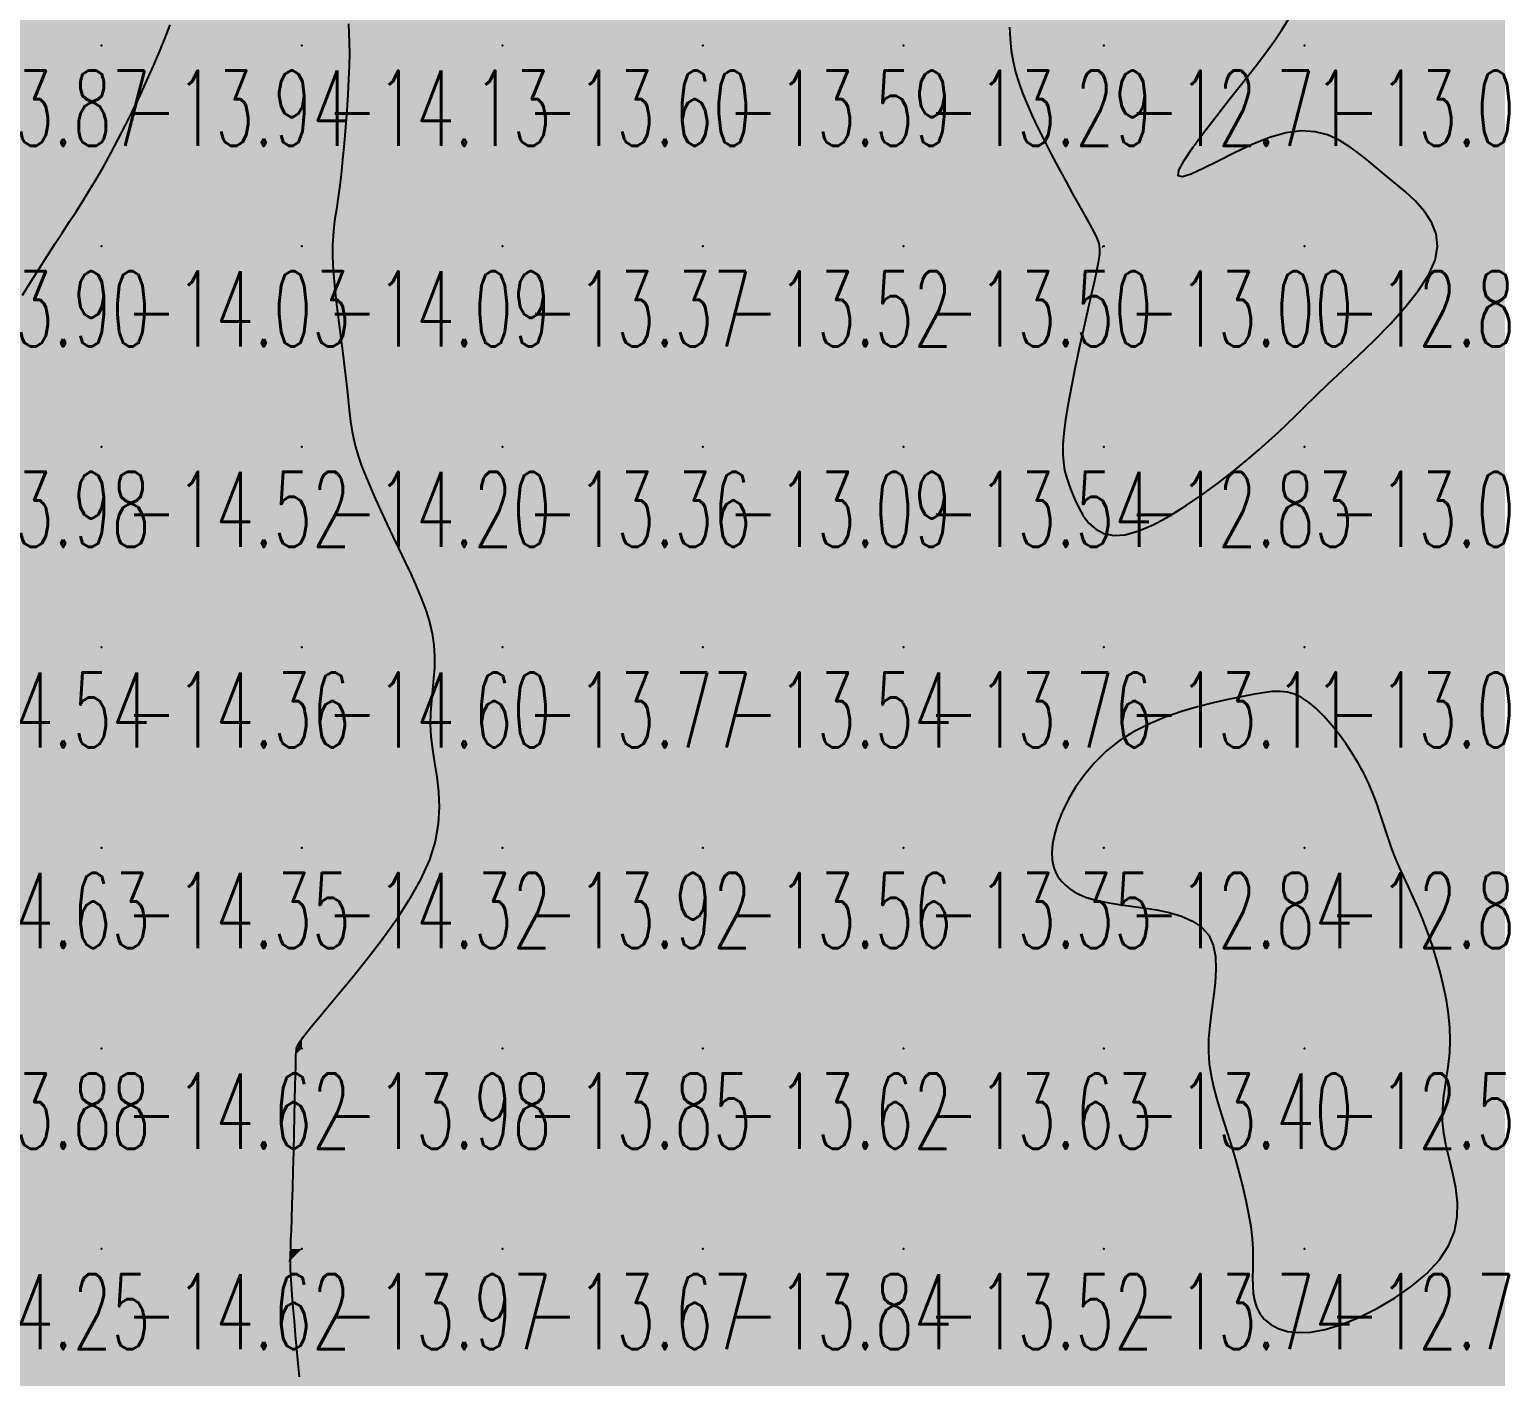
# Model space of a CAD drawing. Header units: millimetres. Extents: x 88261 to 90953, y 390274 to 392322.
# Drawn here: x 89586.7 to 89660.1, y 391680.9 to 391748 of the extents above; entities that cross this region are included whole.
import ezdxf
from ezdxf.enums import TextEntityAlignment as Align

# ---------------------------------------------------------------- set-up
doc = ezdxf.new("R2010")
doc.units = ezdxf.units.MM
doc.header["$LTSCALE"] = 25
for name, color, linetype in [('CN_03_00', 7, 'Continuous'), ('COTEAlt', 7, 'Continuous'), ('TN_COLORIAGE', 7, 'Continuous')]:
    doc.layers.add(name, color=color, linetype=linetype)
doc.styles.add('Simplex 1.0', font='Simplex.shx', dxfattribs={"width": 0.99, "height": 2.5})
doc.styles.get("Standard").update_dxf_attribs({"font": 'times.ttf'})

# ---------------------------------------------------------------- blocks, each defined once
blk = doc.blocks.new('COTE')
at = {"color": 0}
blk.add_point((0, 0), dxfattribs=at)
at = {"layer": 'COTEAlt'}
blk.add_attdef('ALT', text='', height=3.75, dxfattribs=at).set_placement((1.25, -1.25), align=Align.TOP_LEFT)

msp = doc.modelspace()

# ---------------------------------------------------------------- linework, layer by layer
at = {"layer": 'CN_03_00', "flags": 128}
for points, elevation in [([(89586.311, 391734.801), (89586.743, 391735.486), (89587.162, 391736.148), (89587.563, 391736.778), (89587.944, 391737.367), (89588.309, 391737.925), (89588.661, 391738.462), (89589.004, 391738.989), (89589.343, 391739.519), (89589.68, 391740.061), (89590.021, 391740.629), (89590.37, 391741.232), (89590.728, 391741.879), (89591.092, 391742.564), (89591.459, 391743.277), (89591.823, 391744.008), (89592.178, 391744.749), (89592.522, 391745.49), (89592.848, 391746.221), (89593.152, 391746.932), (89593.431, 391747.617), (89593.682, 391748.278)], -14), ([(89602.569, 391748.32), (89602.599, 391747.862), (89602.616, 391747.379), (89602.619, 391746.847), (89602.608, 391746.246), (89602.581, 391745.559), (89602.54, 391744.802), (89602.487, 391744.001), (89602.425, 391743.177), (89602.355, 391742.357), (89602.28, 391741.562), (89602.201, 391740.818), (89602.121, 391740.148), (89602.042, 391739.568), (89601.968, 391739.063), (89601.901, 391738.609), (89601.844, 391738.182), (89601.803, 391737.76), (89601.778, 391737.319), (89601.774, 391736.834), (89601.795, 391736.284), (89601.842, 391735.652), (89601.91, 391734.951), (89601.995, 391734.204), (89602.09, 391733.431), (89602.19, 391732.653), (89602.289, 391731.893), (89602.381, 391731.171), (89602.46, 391730.509), (89602.523, 391729.922), (89602.576, 391729.401), (89602.624, 391728.93), (89602.676, 391728.493), (89602.737, 391728.075), (89602.817, 391727.662), (89602.92, 391727.236), (89603.055, 391726.783), (89603.227, 391726.29), (89603.432, 391725.761), (89603.665, 391725.201), (89603.923, 391724.616), (89604.199, 391724.011), (89604.488, 391723.394), (89604.786, 391722.769), (89605.087, 391722.143), (89605.387, 391721.52), (89605.677, 391720.903), (89605.952, 391720.291), (89606.204, 391719.687), (89606.426, 391719.09), (89606.61, 391718.501), (89606.75, 391717.921), (89606.838, 391717.351), (89606.871, 391716.791), (89606.86, 391716.237), (89606.82, 391715.684), (89606.764, 391715.128), (89606.707, 391714.564), (89606.664, 391713.989), (89606.649, 391713.397), (89606.677, 391712.784), (89606.756, 391712.146), (89606.864, 391711.478), (89606.975, 391710.777), (89607.061, 391710.039), (89607.095, 391709.26), (89607.049, 391708.436), (89606.897, 391707.564), (89606.609, 391706.64), (89606.171, 391705.664), (89605.606, 391704.656), (89604.95, 391703.64), (89604.238, 391702.641), (89603.507, 391701.683), (89602.79, 391700.79), (89602.124, 391699.986), (89601.545, 391699.296), (89601.078, 391698.737), (89600.718, 391698.3), (89600.451, 391697.967), (89600.261, 391697.722), (89600.135, 391697.548), (89600.057, 391697.428), (89600.013, 391697.346), (89599.989, 391697.285), (89599.972, 391697.228), (89599.959, 391697.156), (89599.948, 391697.051), (89599.939, 391696.894), (89599.931, 391696.665), (89599.923, 391696.347), (89599.913, 391695.92), (89599.901, 391695.365), (89599.885, 391694.673), (89599.867, 391693.87), (89599.847, 391692.992), (89599.825, 391692.076), (89599.802, 391691.157), (89599.778, 391690.271), (89599.754, 391689.454), (89599.731, 391688.742), (89599.709, 391688.16), (89599.69, 391687.688), (89599.675, 391687.296), (89599.666, 391686.955), (89599.663, 391686.633), (89599.669, 391686.3), (89599.684, 391685.926), (89599.711, 391685.48), (89599.751, 391684.942), (89599.8, 391684.325), (89599.858, 391683.652), (89599.921, 391682.947), (89599.988, 391682.233), (89600.055, 391681.533), (89600.121, 391680.87)], -14), ([(89635.534, 391748.149), (89635.567, 391747.558), (89635.631, 391746.994), (89635.724, 391746.452), (89635.849, 391745.921), (89636.005, 391745.394), (89636.194, 391744.86), (89636.416, 391744.311), (89636.671, 391743.739), (89636.96, 391743.133), (89637.282, 391742.49), (89637.628, 391741.822), (89637.985, 391741.148), (89638.344, 391740.484), (89638.692, 391739.848), (89639.018, 391739.257), (89639.312, 391738.729), (89639.561, 391738.282), (89639.757, 391737.923), (89639.9, 391737.632), (89639.992, 391737.375), (89640.035, 391737.121), (89640.033, 391736.84), (89639.987, 391736.499), (89639.901, 391736.068), (89639.775, 391735.514), (89639.615, 391734.818), (89639.429, 391734.004), (89639.227, 391733.106), (89639.019, 391732.16), (89638.816, 391731.2), (89638.627, 391730.261), (89638.463, 391729.38), (89638.335, 391728.589), (89638.249, 391727.916), (89638.205, 391727.349), (89638.2, 391726.867), (89638.23, 391726.449), (89638.292, 391726.075), (89638.384, 391725.724), (89638.501, 391725.375), (89638.64, 391725.008), (89638.801, 391724.609), (89638.992, 391724.196), (89639.222, 391723.795), (89639.501, 391723.431), (89639.84, 391723.128), (89640.249, 391722.914), (89640.738, 391722.811), (89641.317, 391722.847), (89641.991, 391723.038), (89642.739, 391723.363), (89643.538, 391723.796), (89644.361, 391724.308), (89645.184, 391724.87), (89645.981, 391725.456), (89646.728, 391726.036), (89647.399, 391726.582), (89647.978, 391727.075), (89648.483, 391727.524), (89648.94, 391727.95), (89649.375, 391728.37), (89649.815, 391728.803), (89650.287, 391729.267), (89650.817, 391729.782), (89651.431, 391730.367), (89652.145, 391731.032), (89652.928, 391731.767), (89653.739, 391732.551), (89654.537, 391733.365), (89655.28, 391734.19), (89655.927, 391735.008), (89656.437, 391735.799), (89656.767, 391736.544), (89656.889, 391737.228), (89656.822, 391737.855), (89656.595, 391738.434), (89656.24, 391738.972), (89655.788, 391739.478), (89655.268, 391739.96), (89654.712, 391740.427), (89654.151, 391740.887), (89653.606, 391741.344), (89653.074, 391741.781), (89652.538, 391742.18), (89651.986, 391742.52), (89651.404, 391742.782), (89650.779, 391742.945), (89650.095, 391742.989), (89649.341, 391742.895), (89648.51, 391742.654), (89647.638, 391742.305), (89646.768, 391741.898), (89645.942, 391741.482), (89645.205, 391741.109), (89644.6, 391740.827), (89644.169, 391740.688), (89643.957, 391740.741), (89643.993, 391741.021), (89644.245, 391741.501), (89644.669, 391742.137), (89645.219, 391742.888), (89645.852, 391743.709), (89646.522, 391744.56), (89647.184, 391745.396), (89647.793, 391746.175), (89648.315, 391746.865), (89648.755, 391747.477), (89649.131, 391748.031), (89649.459, 391748.551)], -13)]:
    msp.add_lwpolyline(points, dxfattribs=dict(at, elevation=elevation))
at = {"layer": 'CN_03_00', "elevation": -13, "flags": 128}
msp.add_lwpolyline([(89638.543, 391705.202), (89638.773, 391705.048), (89639.032, 391704.911), (89639.328, 391704.788), (89639.667, 391704.678), (89640.057, 391704.58), (89640.505, 391704.491), (89641.017, 391704.41), (89641.597, 391704.333), (89642.222, 391704.25), (89642.867, 391704.147), (89643.506, 391704.012), (89644.112, 391703.83), (89644.661, 391703.59), (89645.125, 391703.278), (89645.478, 391702.881), (89645.703, 391702.391), (89645.815, 391701.821), (89645.839, 391701.188), (89645.799, 391700.511), (89645.718, 391699.807), (89645.621, 391699.093), (89645.531, 391698.389), (89645.473, 391697.711), (89645.466, 391697.072), (89645.508, 391696.468), (89645.592, 391695.888), (89645.712, 391695.322), (89645.861, 391694.76), (89646.033, 391694.193), (89646.22, 391693.61), (89646.417, 391693.001), (89646.616, 391692.36), (89646.812, 391691.694), (89647.001, 391691.013), (89647.176, 391690.328), (89647.333, 391689.649), (89647.466, 391688.988), (89647.57, 391688.354), (89647.641, 391687.758), (89647.675, 391687.209), (89647.683, 391686.703), (89647.676, 391686.238), (89647.668, 391685.807), (89647.67, 391685.407), (89647.696, 391685.033), (89647.756, 391684.68), (89647.865, 391684.345), (89648.033, 391684.025), (89648.266, 391683.73), (89648.568, 391683.474), (89648.945, 391683.27), (89649.4, 391683.13), (89649.939, 391683.069), (89650.566, 391683.098), (89651.286, 391683.231), (89652.096, 391683.476), (89652.967, 391683.826), (89653.863, 391684.267), (89654.747, 391684.786), (89655.583, 391685.371), (89656.335, 391686.008), (89656.967, 391686.686), (89657.442, 391687.39), (89657.736, 391688.109), (89657.871, 391688.836), (89657.879, 391689.565), (89657.795, 391690.289), (89657.652, 391691.002), (89657.482, 391691.697), (89657.32, 391692.369), (89657.2, 391693.011), (89657.145, 391693.62), (89657.149, 391694.201), (89657.195, 391694.765), (89657.27, 391695.32), (89657.355, 391695.875), (89657.437, 391696.44), (89657.499, 391697.024), (89657.526, 391697.636), (89657.506, 391698.282), (89657.439, 391698.956), (89657.333, 391699.648), (89657.192, 391700.349), (89657.021, 391701.049), (89656.827, 391701.74), (89656.614, 391702.411), (89656.388, 391703.054), (89656.154, 391703.66), (89655.916, 391704.233), (89655.678, 391704.776), (89655.444, 391705.293), (89655.217, 391705.788), (89655, 391706.266), (89654.799, 391706.731), (89654.616, 391707.187), (89654.454, 391707.638), (89654.305, 391708.087), (89654.163, 391708.536), (89654.018, 391708.99), (89653.862, 391709.45), (89653.687, 391709.919), (89653.485, 391710.401), (89653.247, 391710.898), (89652.969, 391711.41), (89652.654, 391711.929), (89652.312, 391712.442), (89651.949, 391712.937), (89651.574, 391713.403), (89651.195, 391713.827), (89650.819, 391714.198), (89650.454, 391714.503), (89650.106, 391714.734), (89649.763, 391714.896), (89649.413, 391714.993), (89649.043, 391715.035), (89648.639, 391715.027), (89648.189, 391714.976), (89647.678, 391714.89), (89647.094, 391714.775), (89646.429, 391714.636), (89645.697, 391714.469), (89644.919, 391714.269), (89644.113, 391714.031), (89643.3, 391713.747), (89642.499, 391713.413), (89641.73, 391713.022), (89641.012, 391712.57), (89640.364, 391712.053), (89639.786, 391711.485), (89639.278, 391710.881), (89638.841, 391710.259), (89638.473, 391709.633), (89638.174, 391709.021), (89637.943, 391708.439), (89637.779, 391707.903), (89637.682, 391707.425), (89637.646, 391707.004), (89637.663, 391706.635), (89637.728, 391706.311), (89637.835, 391706.029), (89637.976, 391705.782), (89638.145, 391705.565), (89638.335, 391705.374), (89638.543, 391705.202)], close=True, dxfattribs=at)
at = {"layer": 'TN_COLORIAGE', "color": 221}
for points in [[(89580.249, 391757.239, -13.949), (89580.249, 391747.239, -13.949), (89590.249, 391757.239, -13.949)], [(89580.249, 391747.239, -13.949), (89590.249, 391747.239, -13.949), (89590.249, 391757.239, -13.949)], [(89594.416, 391757.239, -13.937), (89594.916, 391751.906, -13.937), (89590.249, 391757.239, -13.937), (89590.249, 391747.239, -13.937)], [(89602.778, 391747.239, -13.518), (89602.424, 391749.414, -13.518), (89610.249, 391747.239, -13.518), (89610.249, 391757.239, -13.518)], [(89610.249, 391757.239, -13.44), (89610.249, 391747.239, -13.44), (89620.249, 391757.239, -13.44)], [(89610.249, 391747.239, -13.44), (89620.249, 391747.239, -13.44), (89620.249, 391757.239, -13.44)], [(89620.249, 391757.239, -13.319), (89620.249, 391747.239, -13.319), (89630.249, 391757.239, -13.319)], [(89620.249, 391747.239, -13.319), (89630.249, 391747.239, -13.319), (89630.249, 391757.239, -13.319)], [(89630.249, 391757.239, -13), (89636.085, 391757.239, -13), (89630.249, 391747.239, -13), (89635.819, 391752.81, -13)], [(89650.249, 391747.239, -13.222), (89660.249, 391747.239, -13.222), (89660.249, 391757.239, -13.222)], [(89660.249, 391757.239, -13), (89653.889, 391757.239, -13), (89650.249, 391747.239, -13), (89650.249, 391749.937, -13)], [(89635.249, 391747.239, -13.286), (89635.819, 391752.81, -13.286), (89630.249, 391747.239, -13.286)], [(89594.916, 391751.906, -13.937), (89593.437, 391747.239, -13.937), (89590.249, 391747.239, -13.937)], [(89648.837, 391747.239, -13.047), (89650.249, 391749.937, -13.047), (89650.249, 391747.239, -13.047)], [(89580.249, 391747.239, -13.937), (89580.249, 391737.239, -13.937), (89590.249, 391747.239, -13.937)], [(89590.249, 391740.728, -13.897), (89587.785, 391737.239, -13.897), (89590.249, 391747.239, -13.897), (89580.249, 391737.239, -13.897)], [(89590.249, 391740.728, -13.937), (89593.437, 391747.239, -13.937), (89590.249, 391747.239, -13.937)], [(89602.112, 391739.103, -13.366), (89601.501, 391737.239, -13.366), (89610.249, 391747.239, -13.366), (89610.249, 391737.239, -13.366)], [(89602.112, 391739.103, -13.604), (89602.778, 391747.239, -13.604), (89610.249, 391747.239, -13.604)], [(89610.249, 391747.239, -13.593), (89610.249, 391737.239, -13.593), (89620.249, 391747.239, -13.593)], [(89610.249, 391737.239, -13.593), (89620.249, 391737.239, -13.593), (89620.249, 391747.239, -13.593)], [(89620.249, 391747.239, -13.286), (89620.249, 391737.239, -13.286), (89630.249, 391747.239, -13.286)], [(89620.249, 391737.239, -13.286), (89630.249, 391737.239, -13.286), (89630.249, 391747.239, -13.286)], [(89630.249, 391737.239, -13), (89636.589, 391743.58, -13), (89630.249, 391747.239, -13), (89635.249, 391747.239, -13)], [(89650.249, 391744.585, -13.047), (89641.165, 391738.155, -13.047), (89650.249, 391747.239, -13.047)], [(89648.837, 391747.239, -13.047), (89641.165, 391738.155, -13.047), (89650.249, 391747.239, -13.047)], [(89660.249, 391747.239, -13), (89653.884, 391740.875, -13), (89650.249, 391747.239, -13), (89650.249, 391744.585, -13)], [(89660.249, 391747.239, -13), (89653.884, 391740.875, -13), (89660.249, 391737.239, -13), (89659.117, 391737.239, -13)], [(89636.589, 391743.58, -13.495), (89640.154, 391737.239, -13.495), (89630.249, 391737.239, -13.495)], [(89583.989, 391730.98, -13.897), (89587.785, 391737.239, -13.897), (89580.249, 391727.239, -13.897), (89580.249, 391737.239, -13.897)], [(89601.501, 391737.239, -13.366), (89602.654, 391729.645, -13.366), (89610.249, 391737.239, -13.366)], [(89602.654, 391729.645, -13.363), (89602.643, 391727.239, -13.363), (89610.249, 391737.239, -13.363), (89610.249, 391727.239, -13.363)], [(89610.249, 391727.239, -13.516), (89620.249, 391727.239, -13.516), (89620.249, 391737.239, -13.516)], [(89610.249, 391737.239, -13.516), (89610.249, 391727.239, -13.516), (89620.249, 391737.239, -13.516)], [(89620.249, 391727.239, -13.495), (89630.249, 391727.239, -13.495), (89630.249, 391737.239, -13.495)], [(89620.249, 391737.239, -13.495), (89620.249, 391727.239, -13.495), (89630.249, 391737.239, -13.495)], [(89630.249, 391727.239, -13), (89640.161, 391737.152, -13), (89630.249, 391737.239, -13), (89640.154, 391737.239, -13)], [(89637.853, 391727.239, -13.537), (89640.161, 391737.152, -13.537), (89630.249, 391727.239, -13.537)], [(89650.249, 391727.239, -13.017), (89660.249, 391727.239, -13.017), (89660.249, 391737.239, -13.017)], [(89650.249, 391727.239, -13), (89650.249, 391729.43, -13), (89660.249, 391737.239, -13), (89659.117, 391737.239, -13)], [(89648.474, 391727.239, -13.037), (89650.249, 391729.43, -13.037), (89650.249, 391727.239, -13.037)], [(89602.643, 391727.239, -13.363), (89605.104, 391722.094, -13.363), (89610.249, 391727.239, -13.363)], [(89607.465, 391717.239, -13.363), (89605.104, 391722.094, -13.363), (89610.249, 391717.239, -13.363), (89610.249, 391727.239, -13.363)], [(89610.249, 391717.239, -13.091), (89620.249, 391717.239, -13.091), (89620.249, 391727.239, -13.091)], [(89610.249, 391727.239, -13.091), (89610.249, 391717.239, -13.091), (89620.249, 391727.239, -13.091)], [(89620.249, 391717.239, -13.537), (89630.249, 391717.239, -13.537), (89630.249, 391727.239, -13.537)], [(89620.249, 391727.239, -13.537), (89620.249, 391717.239, -13.537), (89630.249, 391727.239, -13.537)], [(89630.249, 391717.239, -13), (89638.435, 391725.426, -13), (89630.249, 391727.239, -13), (89637.853, 391727.239, -13)], [(89640.249, 391717.239, -13), (89640.249, 391721.105, -13), (89650.249, 391727.239, -13), (89648.474, 391727.239, -13)], [(89640.249, 391717.239, -13.037), (89650.249, 391717.239, -13.037), (89650.249, 391727.239, -13.037)], [(89650.249, 391717.239, -13.101), (89660.249, 391717.239, -13.101), (89660.249, 391727.239, -13.101)], [(89650.249, 391727.239, -13.101), (89650.249, 391717.239, -13.101), (89660.249, 391727.239, -13.101)], [(89630.249, 391717.239, -13), (89638.435, 391725.426, -13), (89640.249, 391717.239, -13), (89640.249, 391721.105, -13)], [(89608.336, 391707.239, -13.768), (89606.066, 391713.056, -13.768), (89610.249, 391707.239, -13.768), (89610.249, 391717.239, -13.768)], [(89606.066, 391713.056, -13.768), (89607.465, 391717.239, -13.768), (89610.249, 391717.239, -13.768)], [(89610.249, 391707.239, -13.538), (89620.249, 391707.239, -13.538), (89620.249, 391717.239, -13.538)], [(89610.249, 391717.239, -13.538), (89610.249, 391707.239, -13.538), (89620.249, 391717.239, -13.538)], [(89620.249, 391717.239, -13.764), (89620.249, 391707.239, -13.764), (89630.249, 391717.239, -13.764)], [(89620.249, 391707.239, -13.764), (89630.249, 391707.239, -13.764), (89630.249, 391717.239, -13.764)], [(89630.249, 391707.239, -13), (89637.063, 391707.239, -13), (89640.249, 391717.239, -13), (89640.249, 391713.293, -13)], [(89630.249, 391717.239, -13.107), (89630.249, 391707.239, -13.107), (89640.249, 391717.239, -13.107)], [(89640.249, 391717.239, -13), (89640.249, 391713.293, -13), (89650.249, 391717.239, -13), (89648.017, 391715.007, -13)], [(89650.249, 391715.327, -13.047), (89648.017, 391715.007, -13.047), (89650.249, 391717.239, -13.047)], [(89660.249, 391717.239, -13), (89653.714, 391710.705, -13), (89650.249, 391717.239, -13), (89650.249, 391715.327, -13)], [(89660.249, 391717.239, -13), (89653.714, 391710.705, -13), (89660.249, 391707.239, -13), (89654.378, 391707.239, -13)], [(89600.249, 391697.239, -13.924), (89610.249, 391697.239, -13.924), (89610.249, 391707.239, -13.924)], [(89600.249, 391697.825, -13.924), (89608.336, 391707.239, -13.924), (89600.249, 391697.239, -13.924), (89610.249, 391707.239, -13.924)], [(89610.249, 391697.239, -13.562), (89620.249, 391697.239, -13.562), (89620.249, 391707.239, -13.562)], [(89610.249, 391707.239, -13.562), (89610.249, 391697.239, -13.562), (89620.249, 391707.239, -13.562)], [(89620.249, 391697.239, -13.35), (89630.249, 391697.239, -13.35), (89630.249, 391707.239, -13.35)], [(89620.249, 391707.239, -13.35), (89620.249, 391697.239, -13.35), (89630.249, 391707.239, -13.35)], [(89630.249, 391697.239, -13), (89638.175, 391705.165, -13), (89630.249, 391707.239, -13), (89637.063, 391707.239, -13)], [(89656.47, 391703.461, -13.283), (89654.378, 391707.239, -13.283), (89660.249, 391707.239, -13.283)], [(89660.249, 391707.239, -13), (89656.47, 391703.461, -13), (89660.249, 391697.239, -13), (89658.07, 391697.239, -13)], [(89630.249, 391697.239, -13), (89638.175, 391705.165, -13), (89640.249, 391697.239, -13), (89640.249, 391704.342, -13)], [(89646.935, 391703.926, -13.401), (89640.249, 391704.342, -13.401), (89640.249, 391697.239, -13.401)], [(89644.878, 391697.239, -13.401), (89646.935, 391703.926, -13.401), (89640.249, 391697.239, -13.401)], [(89600.249, 391697.825, -13.98), (89599.937, 391697.239, -13.98), (89600.249, 391697.239, -13.98)], [(89599.937, 391696.928, -13.965), (89599.719, 391687.239, -13.965), (89600.249, 391697.239, -13.965), (89600.249, 391687.239, -13.965)], [(89599.937, 391696.928, -13.98), (89599.937, 391697.239, -13.98), (89600.249, 391697.239, -13.98)], [(89600.249, 391687.239, -13.848), (89610.249, 391687.239, -13.848), (89610.249, 391697.239, -13.848)], [(89600.249, 391697.239, -13.848), (89600.249, 391687.239, -13.848), (89610.249, 391697.239, -13.848)], [(89610.249, 391687.239, -13.622), (89620.249, 391687.239, -13.622), (89620.249, 391697.239, -13.622)], [(89610.249, 391697.239, -13.622), (89610.249, 391687.239, -13.622), (89620.249, 391697.239, -13.622)], [(89620.249, 391687.239, -13.625), (89630.249, 391687.239, -13.625), (89630.249, 391697.239, -13.625)], [(89620.249, 391697.239, -13.625), (89620.249, 391687.239, -13.625), (89630.249, 391697.239, -13.625)], [(89630.249, 391697.239, -13.401), (89630.249, 391687.239, -13.401), (89640.249, 391697.239, -13.401)], [(89630.249, 391687.239, -13.401), (89640.249, 391687.239, -13.401), (89640.249, 391697.239, -13.401)], [(89640.249, 391687.239, -13), (89646.391, 391693.382, -13), (89640.249, 391697.239, -13), (89644.878, 391697.239, -13)], [(89660.249, 391697.239, -13), (89656.407, 391693.397, -13), (89660.249, 391687.239, -13), (89659.5, 391687.239, -13)], [(89658.07, 391697.239, -13.13), (89656.407, 391693.397, -13.13), (89660.249, 391697.239, -13.13)], [(89646.391, 391693.382, -13.741), (89648.058, 391687.239, -13.741), (89640.249, 391687.239, -13.741)], [(89600.249, 391679.378, -13.965), (89599.575, 391686.566, -13.965), (89600.249, 391687.239, -13.965)], [(89599.575, 391686.566, -13.965), (89599.719, 391687.239, -13.965), (89600.249, 391687.239, -13.965)], [(89600.249, 391679.378, -13.674), (89600.532, 391677.522, -13.674), (89600.249, 391687.239, -13.674), (89610.249, 391687.239, -13.674)], [(89600.797, 391677.239, -13.674), (89600.532, 391677.522, -13.674), (89610.249, 391677.239, -13.674), (89610.249, 391687.239, -13.674)], [(89610.249, 391687.239, -13.845), (89610.249, 391677.239, -13.845), (89620.249, 391687.239, -13.845)], [(89610.249, 391677.239, -13.845), (89620.249, 391677.239, -13.845), (89620.249, 391687.239, -13.845)], [(89620.249, 391677.239, -13.522), (89630.249, 391677.239, -13.522), (89630.249, 391687.239, -13.522)], [(89620.249, 391687.239, -13.522), (89620.249, 391677.239, -13.522), (89630.249, 391687.239, -13.522)], [(89630.249, 391677.239, -13.741), (89640.249, 391677.239, -13.741), (89640.249, 391687.239, -13.741)], [(89630.249, 391687.239, -13.741), (89630.249, 391677.239, -13.741), (89640.249, 391687.239, -13.741)], [(89640.249, 391687.239, -13), (89648.058, 391687.239, -13), (89640.249, 391677.239, -13), (89647.221, 391684.211, -13)], [(89650.249, 391677.239, -13.017), (89660.249, 391677.239, -13.017), (89660.249, 391687.239, -13.017)], [(89650.249, 391677.239, -13), (89650.249, 391681.983, -13), (89660.249, 391687.239, -13), (89659.5, 391687.239, -13)], [(89640.249, 391677.239, -13), (89647.221, 391684.211, -13), (89650.249, 391677.239, -13), (89650.249, 391681.983, -13)]]:
    msp.add_solid(points, dxfattribs=at)
at = {"layer": 'TN_COLORIAGE', "color": 231}
for points in [[(89600.249, 391747.239, -14), (89593.437, 391747.239, -14), (89600.249, 391757.239, -14), (89594.916, 391751.906, -14)], [(89600.249, 391747.239, -14), (89602.424, 391749.414, -14), (89600.249, 391757.239, -14), (89601.543, 391757.239, -14)], [(89602.424, 391749.414, -14.134), (89602.778, 391747.239, -14.134), (89600.249, 391747.239, -14.134)], [(89600.249, 391747.239, -14), (89593.437, 391747.239, -14), (89590.249, 391737.239, -14), (89590.249, 391740.728, -14)], [(89590.249, 391737.239, -14.134), (89600.249, 391737.239, -14.134), (89600.249, 391747.239, -14.134)], [(89600.249, 391747.239, -14), (89602.778, 391747.239, -14), (89600.249, 391737.239, -14), (89602.112, 391739.103, -14)], [(89587.785, 391737.239, -14.034), (89590.249, 391740.728, -14.034), (89590.249, 391737.239, -14.034)], [(89601.501, 391737.239, -14.091), (89602.112, 391739.103, -14.091), (89600.249, 391737.239, -14.091)], [(89590.249, 391727.239, -14), (89580.621, 391727.239, -14), (89590.249, 391737.239, -14), (89583.989, 391730.98, -14)], [(89587.785, 391737.239, -14.034), (89583.989, 391730.98, -14.034), (89590.249, 391737.239, -14.034)], [(89590.249, 391737.239, -14.091), (89590.249, 391727.239, -14.091), (89600.249, 391737.239, -14.091)], [(89590.249, 391727.239, -14.091), (89600.249, 391727.239, -14.091), (89600.249, 391737.239, -14.091)], [(89600.249, 391727.239, -14), (89602.654, 391729.645, -14), (89600.249, 391737.239, -14), (89601.501, 391737.239, -14)], [(89602.643, 391727.239, -14.201), (89602.654, 391729.645, -14.201), (89600.249, 391727.239, -14.201)], [(89580.249, 391717.239, -14), (89580.249, 391726.881, -14), (89590.249, 391727.239, -14), (89580.621, 391727.239, -14)], [(89580.249, 391717.239, -14.52), (89590.249, 391717.239, -14.52), (89590.249, 391727.239, -14.52)], [(89590.249, 391717.239, -14.201), (89600.249, 391717.239, -14.201), (89600.249, 391727.239, -14.201)], [(89590.249, 391727.239, -14.201), (89590.249, 391717.239, -14.201), (89600.249, 391727.239, -14.201)], [(89600.249, 391717.239, -14), (89605.104, 391722.094, -14), (89600.249, 391727.239, -14), (89602.643, 391727.239, -14)], [(89605.104, 391722.094, -14.601), (89607.465, 391717.239, -14.601), (89600.249, 391717.239, -14.601)], [(89580.249, 391707.239, -14.362), (89590.249, 391707.239, -14.362), (89590.249, 391717.239, -14.362)], [(89580.249, 391717.239, -14.362), (89580.249, 391707.239, -14.362), (89590.249, 391717.239, -14.362)], [(89590.249, 391707.239, -14.601), (89600.249, 391707.239, -14.601), (89600.249, 391717.239, -14.601)], [(89590.249, 391717.239, -14.601), (89590.249, 391707.239, -14.601), (89600.249, 391717.239, -14.601)], [(89600.249, 391717.239, -14), (89607.465, 391717.239, -14), (89600.249, 391707.239, -14), (89606.066, 391713.056, -14)], [(89606.066, 391713.056, -14.323), (89608.336, 391707.239, -14.323), (89600.249, 391707.239, -14.323)], [(89580.249, 391707.239, -14), (89580.249, 391698.818, -14), (89590.249, 391707.239, -14), (89582.785, 391699.776, -14)], [(89590.249, 391697.239, -14), (89581.834, 391697.239, -14), (89590.249, 391707.239, -14), (89582.785, 391699.776, -14)], [(89590.249, 391697.239, -14), (89599.937, 391697.239, -14), (89600.249, 391707.239, -14), (89600.249, 391697.825, -14)], [(89590.249, 391707.239, -14.323), (89590.249, 391697.239, -14.323), (89600.249, 391707.239, -14.323)], [(89608.336, 391707.239, -14.323), (89600.249, 391697.825, -14.323), (89600.249, 391707.239, -14.323)], [(89580.249, 391687.239, -14.624), (89590.249, 391687.239, -14.624), (89590.249, 391697.239, -14.624)], [(89590.249, 391697.239, -14), (89581.834, 391697.239, -14), (89580.249, 391687.239, -14), (89580.249, 391694.018, -14)], [(89590.249, 391697.239, -14), (89599.937, 391697.239, -14), (89590.249, 391687.239, -14), (89599.937, 391696.928, -14)], [(89599.719, 391687.239, -14.623), (89599.937, 391696.928, -14.623), (89590.249, 391687.239, -14.623)], [(89580.249, 391687.239, -14.623), (89580.249, 391677.239, -14.623), (89590.249, 391687.239, -14.623)], [(89580.249, 391677.239, -14.623), (89590.249, 391677.239, -14.623), (89590.249, 391687.239, -14.623)], [(89590.249, 391687.239, -14), (89599.719, 391687.239, -14), (89590.249, 391677.239, -14), (89599.575, 391686.566, -14)], [(89590.249, 391677.239, -14), (89599.575, 391686.566, -14), (89600.249, 391677.239, -14), (89600.249, 391679.378, -14)]]:
    msp.add_solid(points, dxfattribs=at)
at = {"layer": 'TN_COLORIAGE', "color": 211}
for points in [[(89635.819, 391752.81, -12.714), (89635.249, 391747.239, -12.714), (89640.249, 391757.239, -12.714), (89640.249, 391747.239, -12.714)], [(89640.249, 391757.239, -12.873), (89640.249, 391747.239, -12.873), (89650.249, 391757.239, -12.873)], [(89650.249, 391749.937, -12.714), (89648.837, 391747.239, -12.714), (89650.249, 391757.239, -12.714), (89640.249, 391747.239, -12.714)], [(89635.249, 391747.239, -12.714), (89636.589, 391743.58, -12.714), (89640.249, 391747.239, -12.714)], [(89640.154, 391737.239, -12.714), (89636.589, 391743.58, -12.714), (89640.249, 391737.239, -12.714), (89640.249, 391747.239, -12.714)], [(89641.165, 391738.155, -12.714), (89648.837, 391747.239, -12.714), (89640.249, 391737.239, -12.714), (89640.249, 391747.239, -12.714)], [(89641.165, 391738.155, -12.87), (89650.249, 391744.585, -12.87), (89640.249, 391737.239, -12.87), (89650.249, 391737.239, -12.87)], [(89650.249, 391744.585, -12.87), (89653.884, 391740.875, -12.87), (89650.249, 391737.239, -12.87)], [(89659.117, 391737.239, -12.87), (89653.884, 391740.875, -12.87), (89650.249, 391737.239, -12.87)], [(89640.161, 391737.152, -12.831), (89637.853, 391727.239, -12.831), (89640.249, 391737.239, -12.831), (89640.249, 391727.239, -12.831)], [(89640.154, 391737.239, -12.995), (89640.161, 391737.152, -12.995), (89640.249, 391737.239, -12.995)], [(89650.249, 391729.43, -12.831), (89648.474, 391727.239, -12.831), (89650.249, 391737.239, -12.831), (89640.249, 391727.239, -12.831)], [(89640.249, 391737.239, -12.87), (89640.249, 391727.239, -12.87), (89650.249, 391737.239, -12.87)], [(89659.117, 391737.239, -12.87), (89650.249, 391729.43, -12.87), (89650.249, 391737.239, -12.87)], [(89637.853, 391727.239, -12.831), (89638.435, 391725.426, -12.831), (89640.249, 391727.239, -12.831)], [(89640.249, 391721.105, -12.831), (89638.435, 391725.426, -12.831), (89640.249, 391727.239, -12.831)], [(89648.474, 391727.239, -12.831), (89640.249, 391721.105, -12.831), (89640.249, 391727.239, -12.831)], [(89648.017, 391715.007, -12.801), (89650.249, 391715.327, -12.801), (89640.249, 391707.239, -12.801), (89650.249, 391707.239, -12.801)], [(89648.017, 391715.007, -12.836), (89640.249, 391713.293, -12.836), (89640.249, 391707.239, -12.836)], [(89650.249, 391715.327, -12.801), (89653.714, 391710.705, -12.801), (89650.249, 391707.239, -12.801)], [(89640.249, 391713.293, -12.836), (89637.063, 391707.239, -12.836), (89640.249, 391707.239, -12.836)], [(89654.378, 391707.239, -12.801), (89653.714, 391710.705, -12.801), (89650.249, 391707.239, -12.801)], [(89637.063, 391707.239, -12.836), (89638.175, 391705.165, -12.836), (89640.249, 391707.239, -12.836)], [(89640.249, 391704.342, -12.836), (89638.175, 391705.165, -12.836), (89640.249, 391707.239, -12.836)], [(89640.249, 391704.342, -12.801), (89646.935, 391703.926, -12.801), (89640.249, 391707.239, -12.801), (89650.249, 391707.239, -12.801)], [(89646.935, 391703.926, -12.535), (89644.878, 391697.239, -12.535), (89650.249, 391707.239, -12.535), (89650.249, 391697.239, -12.535)], [(89654.378, 391707.239, -12.535), (89656.47, 391703.461, -12.535), (89650.249, 391707.239, -12.535), (89650.249, 391697.239, -12.535)], [(89658.07, 391697.239, -12.535), (89656.47, 391703.461, -12.535), (89650.249, 391697.239, -12.535)], [(89644.878, 391697.239, -12.535), (89646.391, 391693.382, -12.535), (89650.249, 391697.239, -12.535)], [(89648.058, 391687.239, -12.535), (89646.391, 391693.382, -12.535), (89650.249, 391687.239, -12.535), (89650.249, 391697.239, -12.535)], [(89656.407, 391693.397, -12.535), (89658.07, 391697.239, -12.535), (89650.249, 391687.239, -12.535), (89650.249, 391697.239, -12.535)], [(89659.5, 391687.239, -12.792), (89656.407, 391693.397, -12.792), (89650.249, 391687.239, -12.792)], [(89650.249, 391681.983, -12.792), (89647.221, 391684.211, -12.792), (89650.249, 391687.239, -12.792)], [(89647.221, 391684.211, -12.792), (89648.058, 391687.239, -12.792), (89650.249, 391687.239, -12.792)], [(89659.5, 391687.239, -12.792), (89650.249, 391681.983, -12.792), (89650.249, 391687.239, -12.792)]]:
    msp.add_solid(points, dxfattribs=at)

# ---------------------------------------------------------------- block references
at = {"layer": 'COTEAlt'}
ref = msp.add_blockref('COTE', (89580.249, 391747.239), dxfattribs=at)
ref.add_attrib('ALT', '-13.87', dxfattribs={"height": 3.75, "style": 'Simplex 1.0', "width": 0.6}).set_placement((89581.499, 391745.989), align=Align.TOP_LEFT)
ref = msp.add_blockref('COTE', (89590.249, 391747.239), dxfattribs=at)
ref.add_attrib('ALT', '-13.94', dxfattribs={"height": 3.75, "style": 'Simplex 1.0', "width": 0.6}).set_placement((89591.499, 391745.989), align=Align.TOP_LEFT)
ref = msp.add_blockref('COTE', (89600.249, 391747.239), dxfattribs=at)
ref.add_attrib('ALT', '-14.13', dxfattribs={"height": 3.75, "style": 'Simplex 1.0', "width": 0.6}).set_placement((89601.499, 391745.989), align=Align.TOP_LEFT)
ref = msp.add_blockref('COTE', (89610.249, 391747.239), dxfattribs=at)
ref.add_attrib('ALT', '-13.60', dxfattribs={"height": 3.75, "style": 'Simplex 1.0', "width": 0.6}).set_placement((89611.499, 391745.989), align=Align.TOP_LEFT)
ref = msp.add_blockref('COTE', (89620.249, 391747.239), dxfattribs=at)
ref.add_attrib('ALT', '-13.59', dxfattribs={"height": 3.75, "style": 'Simplex 1.0', "width": 0.6}).set_placement((89621.499, 391745.989), align=Align.TOP_LEFT)
ref = msp.add_blockref('COTE', (89630.249, 391747.239), dxfattribs=at)
ref.add_attrib('ALT', '-13.29', dxfattribs={"height": 3.75, "style": 'Simplex 1.0', "width": 0.6}).set_placement((89631.499, 391745.989), align=Align.TOP_LEFT)
ref = msp.add_blockref('COTE', (89640.249, 391747.239), dxfattribs=at)
ref.add_attrib('ALT', '-12.71', dxfattribs={"height": 3.75, "style": 'Simplex 1.0', "width": 0.6}).set_placement((89641.499, 391745.989), align=Align.TOP_LEFT)
ref = msp.add_blockref('COTE', (89650.249, 391747.239), dxfattribs=at)
ref.add_attrib('ALT', '-13.05', dxfattribs={"height": 3.75, "style": 'Simplex 1.0', "width": 0.6}).set_placement((89651.499, 391745.989), align=Align.TOP_LEFT)
ref = msp.add_blockref('COTE', (89580.249, 391737.239), dxfattribs=at)
ref.add_attrib('ALT', '-13.90', dxfattribs={"height": 3.75, "style": 'Simplex 1.0', "width": 0.6}).set_placement((89581.499, 391735.989), align=Align.TOP_LEFT)
ref = msp.add_blockref('COTE', (89590.249, 391737.239), dxfattribs=at)
ref.add_attrib('ALT', '-14.03', dxfattribs={"height": 3.75, "style": 'Simplex 1.0', "width": 0.6}).set_placement((89591.499, 391735.989), align=Align.TOP_LEFT)
ref = msp.add_blockref('COTE', (89600.249, 391737.239), dxfattribs=at)
ref.add_attrib('ALT', '-14.09', dxfattribs={"height": 3.75, "style": 'Simplex 1.0', "width": 0.6}).set_placement((89601.499, 391735.989), align=Align.TOP_LEFT)
ref = msp.add_blockref('COTE', (89610.249, 391737.239), dxfattribs=at)
ref.add_attrib('ALT', '-13.37', dxfattribs={"height": 3.75, "style": 'Simplex 1.0', "width": 0.6}).set_placement((89611.499, 391735.989), align=Align.TOP_LEFT)
ref = msp.add_blockref('COTE', (89620.249, 391737.239), dxfattribs=at)
ref.add_attrib('ALT', '-13.52', dxfattribs={"height": 3.75, "style": 'Simplex 1.0', "width": 0.6}).set_placement((89621.499, 391735.989), align=Align.TOP_LEFT)
ref = msp.add_blockref('COTE', (89630.249, 391737.239), dxfattribs=at)
ref.add_attrib('ALT', '-13.50', dxfattribs={"height": 3.75, "style": 'Simplex 1.0', "width": 0.6}).set_placement((89631.499, 391735.989), align=Align.TOP_LEFT)
ref = msp.add_blockref('COTE', (89640.249, 391737.239), dxfattribs=at)
ref.add_attrib('ALT', '-13.00', dxfattribs={"height": 3.75, "style": 'Simplex 1.0', "width": 0.6}).set_placement((89641.499, 391735.989), align=Align.TOP_LEFT)
ref = msp.add_blockref('COTE', (89650.249, 391737.239), dxfattribs=at)
ref.add_attrib('ALT', '-12.87', dxfattribs={"height": 3.75, "style": 'Simplex 1.0', "width": 0.6}).set_placement((89651.499, 391735.989), align=Align.TOP_LEFT)
ref = msp.add_blockref('COTE', (89580.249, 391727.239), dxfattribs=at)
ref.add_attrib('ALT', '-13.98', dxfattribs={"height": 3.75, "style": 'Simplex 1.0', "width": 0.6}).set_placement((89581.499, 391725.989), align=Align.TOP_LEFT)
ref = msp.add_blockref('COTE', (89590.249, 391727.239), dxfattribs=at)
ref.add_attrib('ALT', '-14.52', dxfattribs={"height": 3.75, "style": 'Simplex 1.0', "width": 0.6}).set_placement((89591.499, 391725.989), align=Align.TOP_LEFT)
ref = msp.add_blockref('COTE', (89600.249, 391727.239), dxfattribs=at)
ref.add_attrib('ALT', '-14.20', dxfattribs={"height": 3.75, "style": 'Simplex 1.0', "width": 0.6}).set_placement((89601.499, 391725.989), align=Align.TOP_LEFT)
ref = msp.add_blockref('COTE', (89610.249, 391727.239), dxfattribs=at)
ref.add_attrib('ALT', '-13.36', dxfattribs={"height": 3.75, "style": 'Simplex 1.0', "width": 0.6}).set_placement((89611.499, 391725.989), align=Align.TOP_LEFT)
ref = msp.add_blockref('COTE', (89620.249, 391727.239), dxfattribs=at)
ref.add_attrib('ALT', '-13.09', dxfattribs={"height": 3.75, "style": 'Simplex 1.0', "width": 0.6}).set_placement((89621.499, 391725.989), align=Align.TOP_LEFT)
ref = msp.add_blockref('COTE', (89630.249, 391727.239), dxfattribs=at)
ref.add_attrib('ALT', '-13.54', dxfattribs={"height": 3.75, "style": 'Simplex 1.0', "width": 0.6}).set_placement((89631.499, 391725.989), align=Align.TOP_LEFT)
ref = msp.add_blockref('COTE', (89640.249, 391727.239), dxfattribs=at)
ref.add_attrib('ALT', '-12.83', dxfattribs={"height": 3.75, "style": 'Simplex 1.0', "width": 0.6}).set_placement((89641.499, 391725.989), align=Align.TOP_LEFT)
ref = msp.add_blockref('COTE', (89650.249, 391727.239), dxfattribs=at)
ref.add_attrib('ALT', '-13.04', dxfattribs={"height": 3.75, "style": 'Simplex 1.0', "width": 0.6}).set_placement((89651.499, 391725.989), align=Align.TOP_LEFT)
ref = msp.add_blockref('COTE', (89580.249, 391717.239), dxfattribs=at)
ref.add_attrib('ALT', '-14.54', dxfattribs={"height": 3.75, "style": 'Simplex 1.0', "width": 0.6}).set_placement((89581.499, 391715.989), align=Align.TOP_LEFT)
ref = msp.add_blockref('COTE', (89590.249, 391717.239), dxfattribs=at)
ref.add_attrib('ALT', '-14.36', dxfattribs={"height": 3.75, "style": 'Simplex 1.0', "width": 0.6}).set_placement((89591.499, 391715.989), align=Align.TOP_LEFT)
ref = msp.add_blockref('COTE', (89600.249, 391717.239), dxfattribs=at)
ref.add_attrib('ALT', '-14.60', dxfattribs={"height": 3.75, "style": 'Simplex 1.0', "width": 0.6}).set_placement((89601.499, 391715.989), align=Align.TOP_LEFT)
ref = msp.add_blockref('COTE', (89610.249, 391717.239), dxfattribs=at)
ref.add_attrib('ALT', '-13.77', dxfattribs={"height": 3.75, "style": 'Simplex 1.0', "width": 0.6}).set_placement((89611.499, 391715.989), align=Align.TOP_LEFT)
ref = msp.add_blockref('COTE', (89620.249, 391717.239), dxfattribs=at)
ref.add_attrib('ALT', '-13.54', dxfattribs={"height": 3.75, "style": 'Simplex 1.0', "width": 0.6}).set_placement((89621.499, 391715.989), align=Align.TOP_LEFT)
ref = msp.add_blockref('COTE', (89630.249, 391717.239), dxfattribs=at)
ref.add_attrib('ALT', '-13.76', dxfattribs={"height": 3.75, "style": 'Simplex 1.0', "width": 0.6}).set_placement((89631.499, 391715.989), align=Align.TOP_LEFT)
ref = msp.add_blockref('COTE', (89640.249, 391717.239), dxfattribs=at)
ref.add_attrib('ALT', '-13.11', dxfattribs={"height": 3.75, "style": 'Simplex 1.0', "width": 0.6}).set_placement((89641.499, 391715.989), align=Align.TOP_LEFT)
ref = msp.add_blockref('COTE', (89650.249, 391717.239), dxfattribs=at)
ref.add_attrib('ALT', '-13.05', dxfattribs={"height": 3.75, "style": 'Simplex 1.0', "width": 0.6}).set_placement((89651.499, 391715.989), align=Align.TOP_LEFT)
ref = msp.add_blockref('COTE', (89580.249, 391707.239), dxfattribs=at)
ref.add_attrib('ALT', '-14.63', dxfattribs={"height": 3.75, "style": 'Simplex 1.0', "width": 0.6}).set_placement((89581.499, 391705.989), align=Align.TOP_LEFT)
ref = msp.add_blockref('COTE', (89590.249, 391707.239), dxfattribs=at)
ref.add_attrib('ALT', '-14.35', dxfattribs={"height": 3.75, "style": 'Simplex 1.0', "width": 0.6}).set_placement((89591.499, 391705.989), align=Align.TOP_LEFT)
ref = msp.add_blockref('COTE', (89600.249, 391707.239), dxfattribs=at)
ref.add_attrib('ALT', '-14.32', dxfattribs={"height": 3.75, "style": 'Simplex 1.0', "width": 0.6}).set_placement((89601.499, 391705.989), align=Align.TOP_LEFT)
ref = msp.add_blockref('COTE', (89610.249, 391707.239), dxfattribs=at)
ref.add_attrib('ALT', '-13.92', dxfattribs={"height": 3.75, "style": 'Simplex 1.0', "width": 0.6}).set_placement((89611.499, 391705.989), align=Align.TOP_LEFT)
ref = msp.add_blockref('COTE', (89620.249, 391707.239), dxfattribs=at)
ref.add_attrib('ALT', '-13.56', dxfattribs={"height": 3.75, "style": 'Simplex 1.0', "width": 0.6}).set_placement((89621.499, 391705.989), align=Align.TOP_LEFT)
ref = msp.add_blockref('COTE', (89630.249, 391707.239), dxfattribs=at)
ref.add_attrib('ALT', '-13.35', dxfattribs={"height": 3.75, "style": 'Simplex 1.0', "width": 0.6}).set_placement((89631.499, 391705.989), align=Align.TOP_LEFT)
ref = msp.add_blockref('COTE', (89640.249, 391707.239), dxfattribs=at)
ref.add_attrib('ALT', '-12.84', dxfattribs={"height": 3.75, "style": 'Simplex 1.0', "width": 0.6}).set_placement((89641.499, 391705.989), align=Align.TOP_LEFT)
ref = msp.add_blockref('COTE', (89650.249, 391707.239), dxfattribs=at)
ref.add_attrib('ALT', '-12.80', dxfattribs={"height": 3.75, "style": 'Simplex 1.0', "width": 0.6}).set_placement((89651.499, 391705.989), align=Align.TOP_LEFT)
ref = msp.add_blockref('COTE', (89580.249, 391697.239), dxfattribs=at)
ref.add_attrib('ALT', '-13.88', dxfattribs={"height": 3.75, "style": 'Simplex 1.0', "width": 0.6}).set_placement((89581.499, 391695.989), align=Align.TOP_LEFT)
ref = msp.add_blockref('COTE', (89590.249, 391697.239), dxfattribs=at)
ref.add_attrib('ALT', '-14.62', dxfattribs={"height": 3.75, "style": 'Simplex 1.0', "width": 0.6}).set_placement((89591.499, 391695.989), align=Align.TOP_LEFT)
ref = msp.add_blockref('COTE', (89600.249, 391697.239), dxfattribs=at)
ref.add_attrib('ALT', '-13.98', dxfattribs={"height": 3.75, "style": 'Simplex 1.0', "width": 0.6}).set_placement((89601.499, 391695.989), align=Align.TOP_LEFT)
ref = msp.add_blockref('COTE', (89610.249, 391697.239), dxfattribs=at)
ref.add_attrib('ALT', '-13.85', dxfattribs={"height": 3.75, "style": 'Simplex 1.0', "width": 0.6}).set_placement((89611.499, 391695.989), align=Align.TOP_LEFT)
ref = msp.add_blockref('COTE', (89620.249, 391697.239), dxfattribs=at)
ref.add_attrib('ALT', '-13.62', dxfattribs={"height": 3.75, "style": 'Simplex 1.0', "width": 0.6}).set_placement((89621.499, 391695.989), align=Align.TOP_LEFT)
ref = msp.add_blockref('COTE', (89630.249, 391697.239), dxfattribs=at)
ref.add_attrib('ALT', '-13.63', dxfattribs={"height": 3.75, "style": 'Simplex 1.0', "width": 0.6}).set_placement((89631.499, 391695.989), align=Align.TOP_LEFT)
ref = msp.add_blockref('COTE', (89640.249, 391697.239), dxfattribs=at)
ref.add_attrib('ALT', '-13.40', dxfattribs={"height": 3.75, "style": 'Simplex 1.0', "width": 0.6}).set_placement((89641.499, 391695.989), align=Align.TOP_LEFT)
ref = msp.add_blockref('COTE', (89650.249, 391697.239), dxfattribs=at)
ref.add_attrib('ALT', '-12.53', dxfattribs={"height": 3.75, "style": 'Simplex 1.0', "width": 0.6}).set_placement((89651.499, 391695.989), align=Align.TOP_LEFT)
ref = msp.add_blockref('COTE', (89580.249, 391687.239), dxfattribs=at)
ref.add_attrib('ALT', '-14.25', dxfattribs={"height": 3.75, "style": 'Simplex 1.0', "width": 0.6}).set_placement((89581.499, 391685.989), align=Align.TOP_LEFT)
ref = msp.add_blockref('COTE', (89590.249, 391687.239), dxfattribs=at)
ref.add_attrib('ALT', '-14.62', dxfattribs={"height": 3.75, "style": 'Simplex 1.0', "width": 0.6}).set_placement((89591.499, 391685.989), align=Align.TOP_LEFT)
ref = msp.add_blockref('COTE', (89600.249, 391687.239), dxfattribs=at)
ref.add_attrib('ALT', '-13.97', dxfattribs={"height": 3.75, "style": 'Simplex 1.0', "width": 0.6}).set_placement((89601.499, 391685.989), align=Align.TOP_LEFT)
ref = msp.add_blockref('COTE', (89610.249, 391687.239), dxfattribs=at)
ref.add_attrib('ALT', '-13.67', dxfattribs={"height": 3.75, "style": 'Simplex 1.0', "width": 0.6}).set_placement((89611.499, 391685.989), align=Align.TOP_LEFT)
ref = msp.add_blockref('COTE', (89620.249, 391687.239), dxfattribs=at)
ref.add_attrib('ALT', '-13.84', dxfattribs={"height": 3.75, "style": 'Simplex 1.0', "width": 0.6}).set_placement((89621.499, 391685.989), align=Align.TOP_LEFT)
ref = msp.add_blockref('COTE', (89630.249, 391687.239), dxfattribs=at)
ref.add_attrib('ALT', '-13.52', dxfattribs={"height": 3.75, "style": 'Simplex 1.0', "width": 0.6}).set_placement((89631.499, 391685.989), align=Align.TOP_LEFT)
ref = msp.add_blockref('COTE', (89640.249, 391687.239), dxfattribs=at)
ref.add_attrib('ALT', '-13.74', dxfattribs={"height": 3.75, "style": 'Simplex 1.0', "width": 0.6}).set_placement((89641.499, 391685.989), align=Align.TOP_LEFT)
ref = msp.add_blockref('COTE', (89650.249, 391687.239), dxfattribs=at)
ref.add_attrib('ALT', '-12.79', dxfattribs={"height": 3.75, "style": 'Simplex 1.0', "width": 0.6}).set_placement((89651.499, 391685.989), align=Align.TOP_LEFT)

doc.saveas('drawing.dxf')
